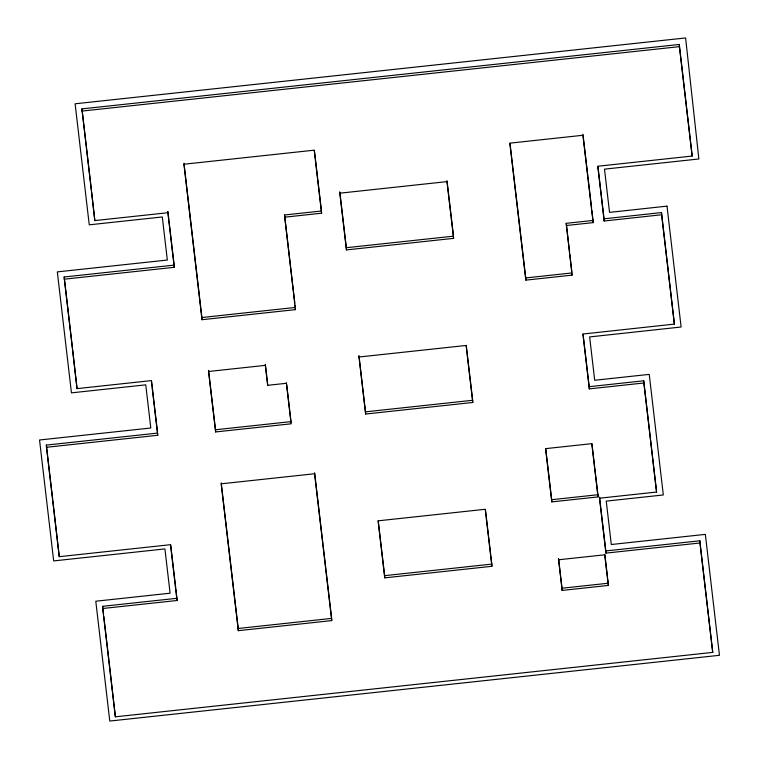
<?xml version="1.0" encoding="UTF-8"?>
<svg xmlns="http://www.w3.org/2000/svg" width="759" height="759" viewBox="0 0 759 759"><rect width="100%" height="100%" fill="white"/><g stroke="black" fill="none" stroke-linecap="round" stroke-linejoin="round"><path stroke-width="1.14" d="M661.516 212.567L661.611 214.75L604.155 221.011L604.06 218.82L661.516 212.567L674.381 324.102L582.912 334.026L589.316 388.874L643.85 382.991L643.746 380.8L589.212 386.682L589.316 388.874M167.834 211.628L167.881 212.719L94.828 220.594L81.944 108.888L679.296 44.458L692.17 156.06L597.76 166.24L604.155 221.011M82.038 111.07L679.4 46.65L679.296 44.458M453.55 237.263L453.597 238.354L346.436 249.91L339.814 193.184L446.975 181.619L446.928 180.528M284.625 217.188L321.579 213.203L314.217 150.178L183.934 164.229L201.998 319.71L295.422 309.634L284.53 214.996L321.474 211.011L317.793 179.503M699.845 540.797L699.95 542.989L605.91 553.121L605.815 550.939L699.845 540.797L712.729 652.389L115.368 716.819L102.721 608.5L177.027 600.492L170.509 544.687L59.249 556.689L46.47 447.279L157.72 435.277L151.335 380.61L77.038 388.627L64.154 276.988L174.162 265.119L172.037 246.922M566.318 225.508L593.13 222.624L582.931 135.273L509.83 143.157L525.826 280.128L572.077 275.137L566.223 223.326L593.026 220.433L591.849 210.357M346.436 249.91L346.341 247.719L453.502 236.163L451.292 217.254M64.259 279.179L174.257 267.31L174.162 265.119M525.826 280.128L525.721 277.936L571.973 272.946M201.998 319.71L201.903 317.528L295.327 307.452L295.071 305.251M286.352 382.745L291.114 423.807L215.613 431.947L208.545 371.483L265.327 365.364L265.299 364.813M358.95 357.015L466.111 345.459L472.762 402.469L365.61 414.025L358.903 355.914M265.327 365.364L267.661 385.316L286.38 383.295M46.47 447.279L46.375 445.087L157.625 433.085L157.72 435.277M365.61 414.025L365.506 411.843L472.667 400.278L467.24 353.827M215.613 431.947L215.509 429.765L291.01 421.615L286.674 384.481M597.902 494.726L598.007 496.908L551.784 501.889L551.689 499.707L597.902 494.726L594.8 468.094M605.91 553.121L599.496 498.208L656.582 492.05L643.746 380.8M491.804 564.108L491.898 566.299L384.737 577.855L384.642 575.664L491.804 564.108L490.817 555.664M102.721 608.5L102.617 606.318L176.923 598.301L175.841 589.003M558.548 559.781L604.733 554.801L608.31 585.436L562.125 590.417L558.51 559.051M562.125 590.417L562.03 588.225L608.215 583.244L607.731 579.155M331.645 618.405L331.74 620.596L238.317 630.672L238.222 628.48L331.645 618.405L326.057 570.626M679.4 46.65L692.17 156.06M661.611 214.75L674.381 324.102M699.95 542.989L712.729 652.389M643.85 382.991L656.582 492.05M597.931 166.335L604.06 218.82M582.959 134.21L587.798 175.642M587.931 176.762L591.593 208.118M583.073 334.121L589.212 386.682M605.815 550.939L599.534 497.164L599.496 498.208M566.223 223.326L569.573 252.273M569.819 254.341L571.85 271.912M591.944 443.692L594.667 466.984M604.876 554.649L607.617 578.14M598.007 496.908L591.783 443.664L545.569 448.645L551.784 501.889M509.991 143.252L525.721 277.936M545.73 448.673L551.689 499.707M558.567 558.615L562.03 588.225M447.117 181.534L448.958 197.293M449.081 198.346L451.169 216.201M466.254 345.383L467.117 352.774M485.513 510.266L486.13 515.541M486.253 516.594L488.473 535.598M488.597 536.66L490.694 554.611M446.975 181.619L453.597 238.354M491.898 566.299L485.238 509.28L378.086 520.835L384.737 577.855M339.842 192.046L346.341 247.719M358.969 355.876L365.506 411.843M378.229 520.759L384.642 575.664M314.387 150.32L315.346 158.489M315.478 159.656L317.66 178.337M284.53 214.996L287.993 244.711M288.126 245.812L293.401 290.944M293.524 292.044L294.815 303.05M314.624 472.734L322.926 543.824M323.068 544.99L325.924 569.459M331.74 620.596L314.587 473.749L221.173 483.825L238.317 630.672M265.356 364.282L266.001 369.823M266.134 370.933L266.779 376.473M266.912 377.584L267.557 383.124M208.583 370.42L215.509 429.765M221.201 482.809L238.222 628.48M183.972 163.213L201.903 317.528M167.919 211.666L168.849 219.626M168.982 220.765L171.904 245.793M167.881 212.719L174.257 267.31M151.506 380.695L152.17 386.397M152.303 387.536L154.428 405.752M154.561 406.89L157.493 431.947M170.68 544.82L175.708 587.836M81.944 108.888L86.203 145.396M86.336 146.534L91.403 189.892M91.668 192.169L94.828 220.594M64.154 276.988L72.541 348.808M72.674 349.956L77.038 388.627M102.617 606.318L103.537 614.211M103.803 616.469L108.945 660.472M109.078 661.601L115.368 716.819M46.375 445.087L52.76 499.792M52.893 500.931L59.249 556.689M593.026 220.433L593.13 222.624M608.215 583.244L608.31 585.436M572.02 274.046L572.077 275.137M472.667 400.278L472.762 402.469M339.766 192.084L339.814 193.184M321.522 212.103L321.579 213.203M295.327 307.452L295.422 309.634M291.01 421.615L291.058 422.716M267.585 383.674L267.661 385.316M208.497 370.392L208.545 371.483M176.923 598.301L177.027 600.492M667 206.135L609.543 212.387L604.496 169.143L698.868 158.973L685.605 37.95L75.113 103.793L89.249 224.835L162.303 216.951L167.331 260.033L57.323 271.893L71.45 392.858L145.756 384.841L150.794 428L39.544 439.992L53.671 560.92L164.921 548.918L170.092 593.206L95.786 601.223L109.78 721.05L719.456 655.302L705.339 534.374L611.299 544.516L606.242 501.111L663.319 494.963L649.23 374.377L594.695 380.259L589.639 336.93L681.117 327.006L667 206.135"/></g></svg>
